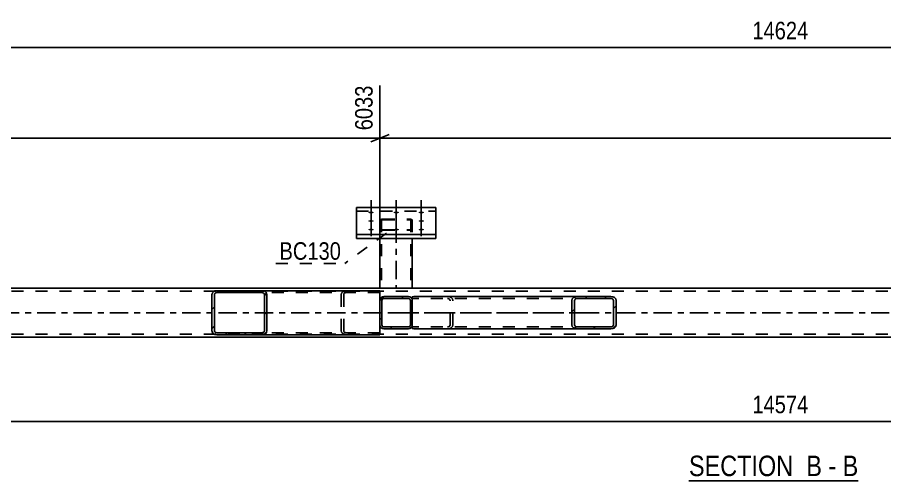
# Model space of a CAD drawing. Header units: millimetres. Extents: x 0 to 12136, y 0 to 297.
# Drawn here: x 11723.2 to 11864.8, y 109.4 to 185.1 of the extents above; entities that cross this region are included whole.
import ezdxf

# ---------------------------------------------------------------- set-up
doc = ezdxf.new("R2010")
doc.units = ezdxf.units.MM
doc.linetypes.add('DXK_LINE_DOT2', pattern=[3.9198, 1.9599, -1.9599])
doc.linetypes.add('DXK_LINE_DOT3', pattern=[5.9187, 2.979, -0.9799, 0.9799, -0.9799])
doc.styles.add('Arial Narrow', font='ARIALN.TTF', dxfattribs={"height": 0.2})

# ---------------------------------------------------------------- blocks, each defined once
blk = doc.blocks.new('Unknown-761550640-13 - 5365')
at = {"color": 6, "linetype": 'Continuous'}
blk.add_line((11832.83, 109.41), (11860.48, 109.41), dxfattribs=at)
at = {"color": 0, "linetype": 'Continuous'}
for points in [[(11850.94, 110.16), (11850.94, 113.66), (11832.83, 113.66), (11832.83, 110.16)], [(11854.55, 110.16), (11854.55, 113.66), (11851.99, 113.66), (11851.99, 110.16)], [(11856.87, 110.16), (11856.87, 113.66), (11855.6, 113.66), (11855.6, 110.16)], [(11860.48, 110.16), (11860.48, 113.66), (11857.92, 113.66), (11857.92, 110.16)]]:
    blk.add_wipeout(points, dxfattribs=at)
at = {"color": 7, "linetype": 'Continuous', "style": 'Arial Narrow'}
for s, p in [('SECTION ', (11832.83, 110.16)), ('B', (11851.99, 110.16)), ('B', (11857.92, 110.16)), ('-', (11855.6, 110.16))]:
    blk.add_text(s, height=3.34, dxfattribs=at).set_placement(p)
blk = doc.blocks.new('Bolt-761550640-5394 - 5365')
at = {"linetype": 'Continuous'}
for points in [[(11780.92, 153.09), (11780.83, 153.09), (11780.74, 153.1), (11780.66, 153.12), (11780.6, 153.14), (11780.54, 153.17), (11780.5, 153.19), (11780.49, 153.23), (11780.49, 153.26), (11780.5, 153.29), (11780.54, 153.32), (11780.6, 153.34), (11780.66, 153.36), (11780.74, 153.38), (11780.83, 153.39), (11780.92, 153.39), (11781.01, 153.39), (11781.1, 153.38), (11781.18, 153.36), (11781.25, 153.34), (11781.3, 153.32), (11781.34, 153.29), (11781.36, 153.26), (11781.36, 153.23), (11781.34, 153.19), (11781.3, 153.17), (11781.25, 153.14), (11781.18, 153.12), (11781.1, 153.1), (11781.01, 153.09)], [(11785.04, 153.09), (11784.95, 153.09), (11784.86, 153.1), (11784.78, 153.12), (11784.72, 153.14), (11784.66, 153.17), (11784.62, 153.19), (11784.61, 153.23), (11784.61, 153.26), (11784.62, 153.29), (11784.66, 153.32), (11784.72, 153.34), (11784.78, 153.36), (11784.86, 153.38), (11784.95, 153.39), (11785.04, 153.39), (11785.13, 153.39), (11785.22, 153.38), (11785.3, 153.36), (11785.37, 153.34), (11785.42, 153.32), (11785.46, 153.29), (11785.48, 153.26), (11785.48, 153.23), (11785.46, 153.19), (11785.42, 153.17), (11785.37, 153.14), (11785.3, 153.12), (11785.22, 153.1), (11785.13, 153.09)], [(11789.12, 153.09), (11789.03, 153.09), (11788.94, 153.1), (11788.86, 153.12), (11788.8, 153.14), (11788.74, 153.17), (11788.7, 153.19), (11788.69, 153.23), (11788.69, 153.26), (11788.7, 153.29), (11788.74, 153.32), (11788.8, 153.34), (11788.86, 153.36), (11788.94, 153.38), (11789.03, 153.39), (11789.12, 153.39), (11789.21, 153.39), (11789.3, 153.38), (11789.38, 153.36), (11789.45, 153.34), (11789.5, 153.32), (11789.54, 153.29), (11789.56, 153.26), (11789.56, 153.23), (11789.54, 153.19), (11789.5, 153.17), (11789.45, 153.14), (11789.38, 153.12), (11789.3, 153.1), (11789.21, 153.09)], [(11780.92, 151.7), (11780.83, 151.7), (11780.74, 151.71), (11780.66, 151.72), (11780.6, 151.74), (11780.54, 151.77), (11780.5, 151.8), (11780.49, 151.83), (11780.49, 151.86), (11780.5, 151.89), (11780.54, 151.92), (11780.6, 151.95), (11780.66, 151.97), (11780.74, 151.98), (11780.83, 151.99), (11780.92, 152), (11781.01, 151.99), (11781.1, 151.98), (11781.18, 151.97), (11781.25, 151.95), (11781.3, 151.92), (11781.34, 151.89), (11781.36, 151.86), (11781.36, 151.83), (11781.34, 151.8), (11781.3, 151.77), (11781.25, 151.74), (11781.18, 151.72), (11781.1, 151.71), (11781.01, 151.7)], [(11789.12, 151.7), (11789.03, 151.7), (11788.94, 151.71), (11788.86, 151.72), (11788.8, 151.74), (11788.74, 151.77), (11788.7, 151.8), (11788.69, 151.83), (11788.69, 151.86), (11788.7, 151.89), (11788.74, 151.92), (11788.8, 151.95), (11788.86, 151.97), (11788.94, 151.98), (11789.03, 151.99), (11789.12, 152), (11789.21, 151.99), (11789.3, 151.98), (11789.38, 151.97), (11789.45, 151.95), (11789.5, 151.92), (11789.54, 151.89), (11789.56, 151.86), (11789.56, 151.83), (11789.54, 151.8), (11789.5, 151.77), (11789.45, 151.74), (11789.38, 151.72), (11789.3, 151.71), (11789.21, 151.7)], [(11780.92, 150.29), (11780.83, 150.29), (11780.74, 150.3), (11780.66, 150.31), (11780.6, 150.34), (11780.54, 150.36), (11780.5, 150.39), (11780.49, 150.42), (11780.49, 150.45), (11780.5, 150.48), (11780.54, 150.51), (11780.6, 150.54), (11780.66, 150.56), (11780.74, 150.57), (11780.83, 150.58), (11780.92, 150.59), (11781.01, 150.58), (11781.1, 150.57), (11781.18, 150.56), (11781.25, 150.54), (11781.3, 150.51), (11781.34, 150.48), (11781.36, 150.45), (11781.36, 150.42), (11781.34, 150.39), (11781.3, 150.36), (11781.25, 150.34), (11781.18, 150.31), (11781.1, 150.3), (11781.01, 150.29)], [(11785.04, 150.29), (11784.95, 150.29), (11784.86, 150.3), (11784.78, 150.31), (11784.72, 150.34), (11784.66, 150.36), (11784.62, 150.39), (11784.61, 150.42), (11784.61, 150.45), (11784.62, 150.48), (11784.66, 150.51), (11784.72, 150.54), (11784.78, 150.56), (11784.86, 150.57), (11784.95, 150.58), (11785.04, 150.59), (11785.13, 150.58), (11785.22, 150.57), (11785.3, 150.56), (11785.37, 150.54), (11785.42, 150.51), (11785.46, 150.48), (11785.48, 150.45), (11785.48, 150.42), (11785.46, 150.39), (11785.42, 150.36), (11785.37, 150.34), (11785.3, 150.31), (11785.22, 150.3), (11785.13, 150.29)], [(11789.12, 150.29), (11789.03, 150.29), (11788.94, 150.3), (11788.86, 150.31), (11788.8, 150.34), (11788.74, 150.36), (11788.7, 150.39), (11788.69, 150.42), (11788.69, 150.45), (11788.7, 150.48), (11788.74, 150.51), (11788.8, 150.54), (11788.86, 150.56), (11788.94, 150.57), (11789.03, 150.58), (11789.12, 150.59), (11789.21, 150.58), (11789.3, 150.57), (11789.38, 150.56), (11789.45, 150.54), (11789.5, 150.51), (11789.54, 150.48), (11789.56, 150.45), (11789.56, 150.42), (11789.54, 150.39), (11789.5, 150.36), (11789.45, 150.34), (11789.38, 150.31), (11789.3, 150.3), (11789.21, 150.29)]]:
    blk.add_hatch(color=1, dxfattribs=at).paths.add_polyline_path(points)
at = {"color": 1, "linetype": 'Continuous'}
for p, q in [((11780.92, 152.15), (11780.92, 155.27)), ((11785.04, 152.15), (11785.04, 155.27)), ((11789.12, 152.15), (11789.12, 155.27)), ((11780.92, 150.76), (11780.92, 153.88)), ((11789.12, 150.76), (11789.12, 153.88)), ((11780.92, 149.35), (11780.92, 152.47)), ((11785.04, 149.35), (11785.04, 152.47)), ((11789.12, 149.35), (11789.12, 152.47))]:
    blk.add_line(p, q, dxfattribs=at)
blk = doc.blocks.new('Part-761550640-5470 - 5365')
at = {"linetype": 'Continuous'}
h = blk.add_hatch(dxfattribs=at)
h.set_pattern_fill('', scale=0.7, style=0, pattern_type=0)
h.set_pattern_definition([(45, (11787.2622, 134.2726), (-1.57154, 1.57154), [])])
h.paths.add_polyline_path([(11787.02, 134.22), (11787.26, 134.27), (11787.47, 134.41), (11787.61, 134.62), (11787.66, 134.86), (11787.66, 138.86), (11787.61, 139.11), (11787.47, 139.32), (11787.26, 139.46), (11787.02, 139.5), (11783.02, 139.5), (11782.77, 139.46), (11782.56, 139.32), (11782.43, 139.11), (11782.38, 138.86), (11782.38, 134.86), (11782.43, 134.62), (11782.56, 134.41), (11782.77, 134.27), (11783.02, 134.22)])
h.paths.add_polyline_path([(11782.89, 134.57), (11782.79, 134.64), (11782.72, 134.74), (11782.7, 134.86), (11782.7, 138.86), (11782.72, 138.99), (11782.79, 139.09), (11782.89, 139.16), (11783.02, 139.18), (11787.02, 139.18), (11787.14, 139.16), (11787.24, 139.09), (11787.31, 138.99), (11787.34, 138.86), (11787.34, 134.86), (11787.31, 134.74), (11787.24, 134.64), (11787.14, 134.57), (11787.02, 134.54), (11783.02, 134.54)])
at = {"color": 7, "linetype": 'DXK_LINE_DOT2'}
for p, q in [((11782.38, 138.86), (11782.43, 139.11)), ((11782.38, 134.86), (11782.38, 138.86)), ((11782.72, 138.99), (11782.7, 138.86)), ((11782.7, 134.86), (11782.7, 138.86)), ((11782.77, 139.46), (11783.02, 139.5)), ((11783.02, 139.18), (11782.89, 139.16)), ((11783.02, 139.5), (11787.02, 139.5)), ((11783.02, 139.18), (11787.02, 139.18)), ((11787.02, 139.5), (11787.26, 139.46)), ((11787.14, 139.16), (11787.02, 139.18)), ((11787.34, 138.86), (11787.31, 138.99)), ((11787.34, 134.86), (11787.34, 138.86)), ((11787.61, 139.11), (11787.66, 138.86)), ((11787.66, 134.86), (11787.66, 138.86)), ((11782.43, 134.62), (11782.38, 134.86)), ((11782.7, 134.86), (11782.72, 134.74)), ((11782.89, 134.57), (11783.02, 134.54)), ((11783.02, 134.54), (11787.02, 134.54)), ((11787.02, 134.54), (11787.14, 134.57)), ((11787.31, 134.74), (11787.34, 134.86)), ((11787.66, 134.86), (11787.61, 134.62)), ((11783.02, 134.22), (11782.77, 134.27)), ((11783.02, 134.22), (11787.02, 134.22)), ((11787.26, 134.27), (11787.02, 134.22))]:
    blk.add_line(p, q, dxfattribs=at)
at = {"color": 2, "linetype": 'Continuous'}
for p, q in [((11782.43, 139.11), (11782.38, 138.86)), ((11782.38, 134.86), (11782.38, 138.86)), ((11782.7, 138.86), (11782.72, 138.99)), ((11782.7, 134.86), (11782.7, 138.86)), ((11783.02, 139.5), (11782.77, 139.46)), ((11782.89, 139.16), (11783.02, 139.18)), ((11783.02, 139.5), (11787.02, 139.5)), ((11783.02, 139.18), (11787.02, 139.18)), ((11787.26, 139.46), (11787.02, 139.5)), ((11787.02, 139.18), (11787.14, 139.16)), ((11787.31, 138.99), (11787.34, 138.86)), ((11787.34, 134.86), (11787.34, 138.86)), ((11787.66, 138.86), (11787.61, 139.11)), ((11787.66, 134.86), (11787.66, 138.86)), ((11782.38, 134.86), (11782.43, 134.62)), ((11782.72, 134.74), (11782.7, 134.86)), ((11783.02, 134.54), (11782.89, 134.57)), ((11783.02, 134.54), (11787.02, 134.54)), ((11787.14, 134.57), (11787.02, 134.54)), ((11787.34, 134.86), (11787.31, 134.74)), ((11787.61, 134.62), (11787.66, 134.86)), ((11782.77, 134.27), (11783.02, 134.22)), ((11783.02, 134.22), (11787.02, 134.22)), ((11787.02, 134.22), (11787.26, 134.27))]:
    blk.add_line(p, q, dxfattribs=at)
at = {"color": 7, "linetype": 'DXK_LINE_DOT2'}
for centre, radius, start, end in [((11783.02, 138.86), 0.64, 112.5, 157.5), ((11783.02, 138.86), 0.32, 112.5, 157.5), ((11787.02, 138.86), 0.32, 22.5, 67.5), ((11787.02, 138.86), 0.64, 22.5, 67.5), ((11783.02, 134.86), 0.64, 202.5, 247.5), ((11783.02, 134.86), 0.32, 202.5, 247.5), ((11787.02, 134.86), 0.32, 292.5, 337.5), ((11787.02, 134.86), 0.64, 292.5, 337.5)]:
    blk.add_arc(centre, radius, start, end, dxfattribs=at)
at = {"color": 2, "linetype": 'Continuous'}
for centre, radius, start, end in [((11783.02, 138.86), 0.64, 112.5, 157.5), ((11783.02, 138.86), 0.32, 112.5, 157.5), ((11787.02, 138.86), 0.32, 22.5, 67.5), ((11787.02, 138.86), 0.64, 22.5, 67.5), ((11783.02, 134.86), 0.64, 202.5, 247.5), ((11783.02, 134.86), 0.32, 202.5, 247.5), ((11787.02, 134.86), 0.32, 292.5, 337.5), ((11787.02, 134.86), 0.64, 292.5, 337.5)]:
    blk.add_arc(centre, radius, start, end, dxfattribs=at)
blk = doc.blocks.new('Part-761550640-5485 - 5365')
at = {"linetype": 'Continuous'}
h = blk.add_hatch(dxfattribs=at)
h.set_pattern_fill('', scale=0.7, style=0, pattern_type=0)
h.set_pattern_definition([(45, (11763.4307, 133.3126), (-1.57154, 1.57154), [])])
h.paths.add_polyline_path([(11763.13, 133.26), (11763.43, 133.31), (11763.69, 133.45), (11763.86, 133.66), (11763.92, 133.9), (11763.92, 139.82), (11763.86, 140.07), (11763.69, 140.28), (11763.43, 140.42), (11763.13, 140.46), (11755.74, 140.46), (11755.44, 140.42), (11755.18, 140.28), (11755.01, 140.07), (11754.95, 139.82), (11754.95, 133.9), (11755.01, 133.66), (11755.18, 133.45), (11755.44, 133.31), (11755.74, 133.26)])
h.paths.add_polyline_path([(11755.59, 133.61), (11755.46, 133.68), (11755.38, 133.78), (11755.35, 133.9), (11755.35, 139.82), (11755.38, 139.95), (11755.46, 140.05), (11755.59, 140.12), (11755.74, 140.14), (11763.13, 140.14), (11763.28, 140.12), (11763.41, 140.05), (11763.49, 139.95), (11763.52, 139.82), (11763.52, 133.9), (11763.49, 133.78), (11763.41, 133.68), (11763.28, 133.61), (11763.13, 133.58), (11755.74, 133.58)])
at = {"color": 2, "linetype": 'Continuous'}
for p, q in [((11755.74, 140.46), (11755.44, 140.42)), ((11755.74, 140.46), (11763.13, 140.46)), ((11782.38, 140.46), (11763.13, 140.46)), ((11763.43, 140.42), (11763.13, 140.46)), ((11782.38, 140.46), (11782.38, 139.82)), ((11755.01, 140.07), (11754.95, 139.82)), ((11754.95, 133.9), (11754.95, 139.82)), ((11755.35, 139.82), (11755.38, 139.95)), ((11755.35, 133.9), (11755.35, 139.82)), ((11755.59, 140.12), (11755.74, 140.14)), ((11755.74, 140.14), (11763.13, 140.14)), ((11763.13, 140.14), (11763.28, 140.12)), ((11763.49, 139.95), (11763.52, 139.82)), ((11763.52, 133.9), (11763.52, 139.82)), ((11763.92, 139.82), (11763.86, 140.07)), ((11763.92, 133.9), (11763.92, 139.82)), ((11782.38, 139.82), (11782.38, 138.86)), ((11782.38, 133.9), (11782.38, 134.86)), ((11754.95, 133.9), (11755.01, 133.66)), ((11755.38, 133.78), (11755.35, 133.9)), ((11755.44, 133.31), (11755.74, 133.26)), ((11755.74, 133.58), (11755.59, 133.61)), ((11755.74, 133.58), (11763.13, 133.58)), ((11755.74, 133.26), (11763.13, 133.26)), ((11763.28, 133.61), (11763.13, 133.58)), ((11763.13, 133.26), (11763.43, 133.31)), ((11782.38, 133.26), (11763.13, 133.26)), ((11763.52, 133.9), (11763.49, 133.78)), ((11763.86, 133.66), (11763.92, 133.9)), ((11782.38, 133.26), (11782.38, 133.9))]:
    blk.add_line(p, q, dxfattribs=at)
at = {"color": 7, "linetype": 'DXK_LINE_DOT2'}
for p, q in [((11763.13, 140.46), (11755.74, 140.46)), ((11776.55, 140.42), (11776.86, 140.46)), ((11782.38, 140.14), (11755.74, 140.14)), ((11776.06, 139.82), (11776.12, 140.07)), ((11776.06, 133.9), (11776.06, 139.82)), ((11776.49, 139.95), (11776.46, 139.82)), ((11776.46, 133.9), (11776.46, 139.82)), ((11776.86, 140.14), (11776.71, 140.12)), ((11782.38, 134.86), (11782.38, 138.86)), ((11782.38, 133.58), (11755.74, 133.58)), ((11763.13, 133.26), (11755.74, 133.26)), ((11776.12, 133.66), (11776.06, 133.9)), ((11776.46, 133.9), (11776.49, 133.78)), ((11776.86, 133.26), (11776.55, 133.31)), ((11776.71, 133.61), (11776.86, 133.58)), ((11782.38, 133.26), (11782.38, 133.78))]:
    blk.add_line(p, q, dxfattribs=at)
at = {"color": 2, "linetype": 'Continuous'}
for centre, radius, start, end in [((11755.65, 139.71), 0.738, 106.7178, 150.749), ((11763.22, 139.71), 0.738, 29.251, 73.2822), ((11755.7, 139.77), 0.369, 106.7178, 150.749), ((11763.17, 139.77), 0.369, 29.251, 73.2822), ((11755.65, 134.02), 0.738, 209.251, 253.2822), ((11755.7, 133.96), 0.369, 209.251, 253.2822), ((11763.17, 133.96), 0.369, 286.7178, 330.749), ((11763.22, 134.02), 0.738, 286.7178, 330.749)]:
    blk.add_arc(centre, radius, start, end, dxfattribs=at)
at = {"color": 7, "linetype": 'DXK_LINE_DOT2'}
for centre, radius, start, end in [((11776.77, 139.71), 0.738, 106.7177, 150.7489), ((11776.81, 139.77), 0.369, 106.7177, 150.7489), ((11776.77, 134.02), 0.738, 209.2511, 253.2823), ((11776.81, 133.96), 0.369, 209.2511, 253.2823)]:
    blk.add_arc(centre, radius, start, end, dxfattribs=at)
blk = doc.blocks.new('Part-761550640-5427 - 5365')
at = {"color": 2, "linetype": 'Continuous'}
for p, q in [((12119.22, 140.86), (11584.38, 140.86)), ((12124.02, 132.86), (11584.38, 132.86))]:
    blk.add_line(p, q, dxfattribs=at)
at = {"color": 7, "linetype": 'DXK_LINE_DOT2'}
for p, q in [((12124.02, 140.38), (11584.38, 140.38)), ((12124.02, 133.34), (11584.38, 133.34))]:
    blk.add_line(p, q, dxfattribs=at)
at = {"color": 7, "linetype": 'DXK_LINE_DOT3'}
blk.add_line((11584.38, 136.86), (12124.02, 136.86), dxfattribs=at)
blk = doc.blocks.new('Part-761550640-5457 - 5365')
at = {"color": 2, "linetype": 'Continuous'}
for p, q in [((11791.52, 154.06), (11778.52, 154.06)), ((11778.52, 154.06), (11778.52, 149.01)), ((11791.52, 149.01), (11791.52, 154.06)), ((11778.52, 149.62), (11791.52, 149.62)), ((11778.52, 149.01), (11791.52, 149.01))]:
    blk.add_line(p, q, dxfattribs=at)
at = {"color": 7, "linetype": 'DXK_LINE_DOT2'}
blk.add_line((11778.52, 153.46), (11791.52, 153.46), dxfattribs=at)
blk = doc.blocks.new('Part-761550640-5461 - 5365')
at = {"linetype": 'Continuous'}
h = blk.add_hatch(dxfattribs=at)
h.set_pattern_fill('', scale=0.7, style=0, pattern_type=0)
h.set_pattern_definition([(45, (11820.4134, 134.2726), (-1.57154, 1.57154), [])])
h.paths.add_polyline_path([(11820.08, 134.22), (11820.41, 134.27), (11820.7, 134.41), (11820.89, 134.62), (11820.96, 134.86), (11820.96, 138.86), (11820.89, 139.11), (11820.7, 139.32), (11820.41, 139.46), (11820.08, 139.5), (11814.59, 139.5), (11814.25, 139.46), (11813.96, 139.32), (11813.77, 139.11), (11813.71, 138.86), (11813.71, 134.86), (11813.77, 134.62), (11813.96, 134.41), (11814.25, 134.27), (11814.59, 134.22)])
h.paths.add_polyline_path([(11814.42, 134.57), (11814.28, 134.64), (11814.18, 134.74), (11814.15, 134.86), (11814.15, 138.86), (11814.18, 138.99), (11814.28, 139.09), (11814.42, 139.16), (11814.59, 139.18), (11820.08, 139.18), (11820.25, 139.16), (11820.39, 139.09), (11820.48, 138.99), (11820.52, 138.86), (11820.52, 134.86), (11820.48, 134.74), (11820.39, 134.64), (11820.25, 134.57), (11820.08, 134.54), (11814.59, 134.54)])
at = {"color": 2, "linetype": 'Continuous'}
for p, q in [((11787.66, 139.47), (11787.91, 139.5)), ((11787.66, 139.47), (11787.66, 138.86)), ((11814.59, 139.5), (11787.91, 139.5)), ((11813.77, 139.11), (11813.71, 138.86)), ((11813.71, 134.86), (11813.71, 138.86)), ((11814.15, 138.86), (11814.18, 138.99)), ((11814.15, 134.86), (11814.15, 138.86)), ((11814.59, 139.5), (11814.25, 139.46)), ((11814.42, 139.16), (11814.59, 139.18)), ((11814.59, 139.5), (11820.08, 139.5)), ((11814.59, 139.18), (11820.08, 139.18)), ((11820.41, 139.46), (11820.08, 139.5)), ((11820.08, 139.18), (11820.25, 139.16)), ((11820.48, 138.99), (11820.52, 138.86)), ((11820.52, 134.86), (11820.52, 138.86)), ((11820.96, 138.86), (11820.89, 139.11)), ((11820.96, 134.86), (11820.96, 138.86)), ((11787.66, 134.27), (11787.66, 134.86)), ((11813.71, 134.86), (11813.77, 134.62)), ((11814.18, 134.74), (11814.15, 134.86)), ((11814.59, 134.54), (11814.42, 134.57)), ((11814.59, 134.54), (11820.08, 134.54)), ((11820.25, 134.57), (11820.08, 134.54)), ((11820.52, 134.86), (11820.48, 134.74)), ((11820.89, 134.62), (11820.96, 134.86)), ((11787.66, 134.26), (11787.66, 134.27)), ((11787.91, 134.22), (11787.66, 134.26)), ((11814.59, 134.22), (11787.91, 134.22)), ((11814.25, 134.27), (11814.59, 134.22)), ((11814.59, 134.22), (11820.08, 134.22)), ((11820.08, 134.22), (11820.41, 134.27))]:
    blk.add_line(p, q, dxfattribs=at)
at = {"color": 7, "linetype": 'DXK_LINE_DOT2'}
for p, q in [((11787.66, 139.47), (11787.66, 139.12)), ((11787.75, 139.16), (11787.66, 139.12)), ((11787.66, 134.41), (11787.66, 138.86)), ((11787.91, 139.18), (11787.75, 139.16)), ((11820.08, 139.18), (11787.91, 139.18)), ((11793.41, 139.5), (11793.74, 139.46)), ((11793.57, 139.16), (11793.41, 139.18)), ((11793.84, 138.86), (11793.81, 138.99)), ((11793.84, 134.86), (11793.84, 138.86)), ((11794.22, 139.11), (11794.28, 138.86)), ((11794.28, 134.86), (11794.28, 138.86)), ((11820.08, 139.5), (11814.59, 139.5)), ((11787.66, 134.61), (11787.75, 134.57)), ((11787.75, 134.57), (11787.91, 134.54)), ((11820.08, 134.54), (11787.91, 134.54)), ((11793.41, 134.54), (11793.57, 134.57)), ((11793.81, 134.74), (11793.84, 134.86)), ((11794.28, 134.86), (11794.22, 134.62)), ((11793.74, 134.27), (11793.41, 134.22)), ((11820.08, 134.22), (11814.59, 134.22))]:
    blk.add_line(p, q, dxfattribs=at)
at = {"color": 7, "linetype": 'DXK_LINE_DOT3'}
blk.add_line((11783.81, 136.86), (11817.33, 136.86), dxfattribs=at)
at = {"color": 7, "linetype": 'DXK_LINE_DOT2'}
for centre, radius, start, end in [((11793.47, 138.77), 0.401, 32.4104, 75.4452), ((11793.54, 138.68), 0.802, 32.4104, 75.4452), ((11793.47, 134.96), 0.401, 284.5548, 327.5896), ((11793.54, 135.05), 0.802, 284.5548, 327.5896)]:
    blk.add_arc(centre, radius, start, end, dxfattribs=at)
at = {"color": 2, "linetype": 'Continuous'}
for centre, radius, start, end in [((11814.45, 138.68), 0.802, 104.5547, 147.5896), ((11814.52, 138.77), 0.401, 104.5547, 147.5896), ((11820.14, 138.77), 0.401, 32.4104, 75.4453), ((11820.21, 138.68), 0.802, 32.4104, 75.4453), ((11814.45, 135.05), 0.802, 212.4104, 255.4453), ((11814.52, 134.96), 0.401, 212.4104, 255.4453), ((11820.14, 134.96), 0.401, 284.5547, 327.5896), ((11820.21, 135.05), 0.802, 284.5547, 327.5896)]:
    blk.add_arc(centre, radius, start, end, dxfattribs=at)
blk = doc.blocks.new('Part-761550640-5483 - 5365')
at = {"color": 7, "linetype": 'DXK_LINE_DOT2'}
for p, q in [((11782.42, 152.04), (11782.38, 151.98)), ((11782.38, 151.98), (11782.38, 149.01)), ((11782.52, 152.09), (11782.42, 152.04)), ((11782.68, 152.13), (11782.52, 152.09)), ((11782.62, 151.98), (11782.64, 152.01)), ((11782.62, 151.98), (11782.62, 140.86)), ((11782.64, 152.01), (11782.69, 152.03)), ((11782.86, 152.14), (11782.68, 152.13)), ((11782.69, 152.03), (11782.77, 152.05)), ((11782.77, 152.05), (11782.86, 152.06)), ((11782.86, 152.14), (11787.18, 152.14)), ((11782.86, 152.06), (11787.18, 152.06)), ((11787.37, 152.13), (11787.18, 152.14)), ((11787.18, 152.06), (11787.27, 152.05)), ((11787.27, 152.05), (11787.35, 152.03)), ((11787.35, 152.03), (11787.4, 152.01)), ((11787.52, 152.09), (11787.37, 152.13)), ((11787.4, 152.01), (11787.42, 151.98)), ((11787.42, 151.98), (11787.42, 140.86)), ((11787.63, 152.04), (11787.52, 152.09)), ((11787.66, 151.98), (11787.63, 152.04)), ((11787.66, 151.98), (11787.66, 149.01)), ((11782.38, 150.5), (11782.42, 150.44)), ((11782.42, 150.44), (11782.52, 150.38)), ((11782.52, 150.38), (11782.68, 150.35)), ((11782.64, 150.47), (11782.62, 150.5)), ((11782.69, 150.44), (11782.64, 150.47)), ((11782.68, 150.35), (11782.86, 150.33)), ((11782.77, 150.42), (11782.69, 150.44)), ((11782.86, 150.42), (11782.77, 150.42)), ((11782.86, 150.42), (11787.18, 150.42)), ((11782.86, 150.33), (11787.18, 150.33)), ((11787.27, 150.42), (11787.18, 150.42)), ((11787.18, 150.33), (11787.37, 150.35)), ((11787.35, 150.44), (11787.27, 150.42)), ((11787.4, 150.47), (11787.35, 150.44)), ((11787.37, 150.35), (11787.52, 150.38)), ((11787.42, 150.5), (11787.4, 150.47)), ((11787.52, 150.38), (11787.63, 150.44)), ((11787.63, 150.44), (11787.66, 150.5)), ((11782.38, 140.86), (11787.66, 140.86))]:
    blk.add_line(p, q, dxfattribs=at)
at = {"color": 7, "linetype": 'DXK_LINE_DOT3'}
blk.add_line((11785.02, 151.24), (11785.02, 140.86), dxfattribs=at)
at = {"color": 2, "linetype": 'Continuous'}
for p, q in [((11782.38, 149.01), (11782.38, 140.86)), ((11787.66, 140.86), (11787.66, 149.01))]:
    blk.add_line(p, q, dxfattribs=at)
blk = doc.blocks.new('StraightDimension-761550640-5589 - 5365')
at = {"color": 7, "linetype": 'Continuous'}
blk.add_line((11571.48, 119.09), (12124.02, 119.09), dxfattribs=at)
at = {"color": 0}
blk.add_wipeout([(11852.92, 119.84), (11852.92, 124.04), (11842.58, 124.04), (11842.58, 119.84)], dxfattribs=at)
at = {"color": 3, "style": 'Arial Narrow'}
blk.add_text('14574', height=2.863, dxfattribs=at).set_placement((11843.18, 120.44))
blk = doc.blocks.new('StraightDimension-761550640-5686 - 5365')
at = {"color": 7, "linetype": 'Continuous'}
for p, q in [((12022.38, 144.37), (12022.38, 175.81)), ((11782.38, 143.18), (11782.38, 173.98)), ((11783.88, 165.97), (11780.88, 164.77)), ((12020.88, 164.77), (12023.88, 165.97)), ((11782.38, 165.37), (12022.38, 165.37))]:
    blk.add_line(p, q, dxfattribs=at)
at = {"color": 0}
blk.add_wipeout([(11906.64, 166.12), (11906.64, 170.32), (11898.13, 170.32), (11898.13, 166.12)], dxfattribs=at)
at = {"color": 3, "style": 'Arial Narrow'}
blk.add_text('6000', height=2.863, dxfattribs=at).set_placement((11898.73, 166.72))
at = {"color": 0, "linetype": 'Continuous'}
blk.add_wipeout([(12021.78, 176.41), (12017.58, 176.41), (12017.58, 166.07), (12021.78, 166.07)], dxfattribs=at)
at = {"color": 3, "linetype": 'Continuous', "style": 'Arial Narrow'}
blk.add_text('12033', height=2.863, rotation=90.0002, dxfattribs=at).set_placement((12021.18, 166.67))
blk = doc.blocks.new('StraightDimension-761550640-5699 - 5365')
at = {"color": 7, "linetype": 'Continuous'}
for p, q in [((11639.88, 147.25), (11639.88, 173.98)), ((11782.38, 143.18), (11782.38, 173.98)), ((11641.38, 165.97), (11638.38, 164.77)), ((11780.88, 164.77), (11783.88, 165.97)), ((11639.88, 165.37), (11782.38, 165.37))]:
    blk.add_line(p, q, dxfattribs=at)
at = {"color": 0}
blk.add_wipeout([(11715.39, 166.12), (11715.39, 170.32), (11706.88, 170.32), (11706.88, 166.12)], dxfattribs=at)
at = {"color": 3, "style": 'Arial Narrow'}
blk.add_text('3563', height=2.863, dxfattribs=at).set_placement((11707.48, 166.72))
at = {"color": 0, "linetype": 'Continuous'}
blk.add_wipeout([(11781.78, 174.58), (11777.58, 174.58), (11777.58, 166.07), (11781.78, 166.07)], dxfattribs=at)
at = {"color": 3, "linetype": 'Continuous', "style": 'Arial Narrow'}
blk.add_text('6033', height=2.863, rotation=90.0002, dxfattribs=at).set_placement((11781.18, 166.67))
blk = doc.blocks.new('StraightDimension-761550640-5752 - 5365')
at = {"color": 7, "linetype": 'Continuous'}
blk.add_line((11570.48, 180.18), (12125.02, 180.18), dxfattribs=at)
at = {"color": 0}
blk.add_wipeout([(11852.92, 180.93), (11852.92, 185.13), (11842.58, 185.13), (11842.58, 180.93)], dxfattribs=at)
at = {"color": 3, "style": 'Arial Narrow'}
blk.add_text('14624', height=2.863, dxfattribs=at).set_placement((11843.18, 181.53))
blk = doc.blocks.new('Mark-761550640-5479 - 5365')
at = {"color": 0}
blk.add_wipeout([(11776.02, 145.51), (11776.02, 148.51), (11765.97, 148.51), (11765.97, 145.51)], dxfattribs=at)
blk.add_wipeout([(11776.02, 145.51), (11776.02, 148.51), (11765.97, 148.51), (11765.97, 145.51)], dxfattribs=at)
at = {"color": 30, "linetype": 'DXK_LINE_DOT2'}
for p in [(11783.45, 149.87), (11765.37, 144.91)]:
    blk.add_line(p, (11776.62, 144.91), dxfattribs=at)
at = {"color": 3, "style": 'Arial Narrow'}
blk.add_text('BC130', height=2.863, dxfattribs=at).set_placement((11765.97, 145.51))

msp = doc.modelspace()

# ---------------------------------------------------------------- block references
for name in ['Bolt-761550640-5394 - 5365', 'Part-761550640-5457 - 5365', 'Part-761550640-5483 - 5365', 'Part-761550640-5427 - 5365', 'Part-761550640-5485 - 5365', 'Part-761550640-5470 - 5365', 'Part-761550640-5461 - 5365', 'StraightDimension-761550640-5589 - 5365', 'Unknown-761550640-13 - 5365']:
    msp.add_blockref(name, (0, 0))

# ---------------------------------------------------------------- next in the draw order: block references
msp.add_blockref('StraightDimension-761550640-5686 - 5365', (0, 0))

# ---------------------------------------------------------------- next in the draw order: block references
msp.add_blockref('StraightDimension-761550640-5699 - 5365', (0, 0))

# ---------------------------------------------------------------- next in the draw order: block references
msp.add_blockref('StraightDimension-761550640-5752 - 5365', (0, 0))

# ---------------------------------------------------------------- next in the draw order: block references
msp.add_blockref('Mark-761550640-5479 - 5365', (0, 0))

doc.saveas('drawing.dxf')
